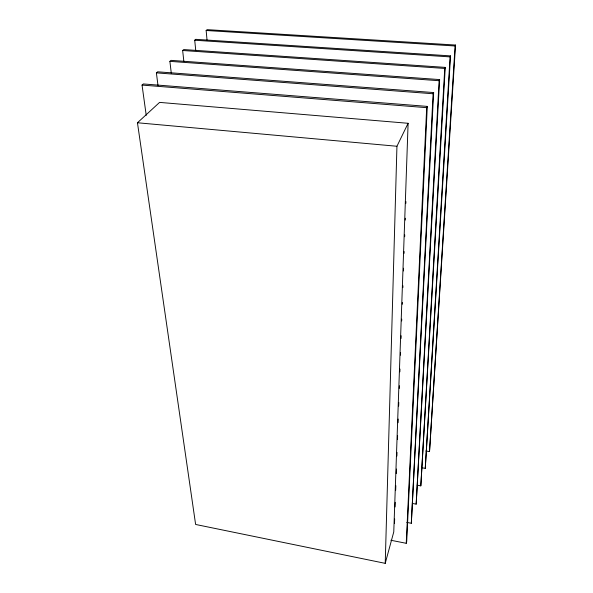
<?xml version="1.0" encoding="UTF-8"?>
<svg xmlns="http://www.w3.org/2000/svg" width="593" height="593" viewBox="0 0 593 593"><rect width="100%" height="100%" fill="white"/><g stroke="black" fill="none" stroke-linecap="round" stroke-linejoin="round"><path stroke-width="0.89" d="M385.228 563.35L396.939 146.263L408.103 123.292L159.584 102.396L137.457 122.758L195.616 524.457L385.228 563.35L393.767 531.906L408.103 123.292M394.493 523.612L394.656 518.986M395.079 506.956L395.242 502.323M395.672 490.292L395.835 485.667M396.265 473.637L396.428 469.011M396.887 456.054L397.021 452.355M397.48 439.398L397.606 435.699M398.066 422.742L398.2 419.036M398.659 406.086L398.792 402.38M399.282 388.497L399.385 385.724M399.875 371.841L399.971 369.068M400.468 355.185L400.564 352.412M401.053 338.529L401.157 335.749M401.683 320.946L401.743 319.093M402.269 304.291L402.336 302.437M402.862 287.627L402.929 285.782M403.455 270.971L403.551 268.199M404.078 253.389L404.144 251.536M404.671 236.733L404.73 234.88M405.256 220.077L405.323 218.224M405.849 203.414L405.916 201.568M390.846 540.253L406.242 543.307L426.693 107.674L427.286 106.392L143.365 83.947L142.046 85.073L146.226 115.331M427.286 106.392L406.702 541.476L406.242 543.307M406.791 522.403L411.32 523.278L433.105 93.761L433.653 92.56L157.619 71.805L156.382 72.865L158.027 85.726M433.653 92.56L411.32 523.278M412.543 503.472L416.175 504.154L439.116 80.715L439.635 79.581L171.066 60.367L169.887 61.361L171.303 73.317M439.635 79.581L416.175 504.154M417.183 485.2L420.822 485.867L444.765 68.44L445.254 67.38L183.756 49.56L182.651 50.501L183.86 61.531M445.254 67.38L420.822 485.867M421.616 467.714L425.263 468.366L450.087 56.891L450.547 55.89L195.764 39.331L194.712 40.228L195.742 50.361M450.547 55.89L425.263 468.366M425.863 450.969L429.517 451.599L455.105 45.987L455.543 45.046L207.135 29.65L206.142 30.495L207.09 40.635M455.543 45.046L429.517 451.599M206.142 30.495L455.105 45.987M194.712 40.228L450.087 56.891M182.651 50.501L444.765 68.44M169.887 61.361L439.116 80.715M156.382 72.865L433.105 93.761M142.046 85.073L426.693 107.674M137.457 122.758L396.939 146.263"/></g></svg>
